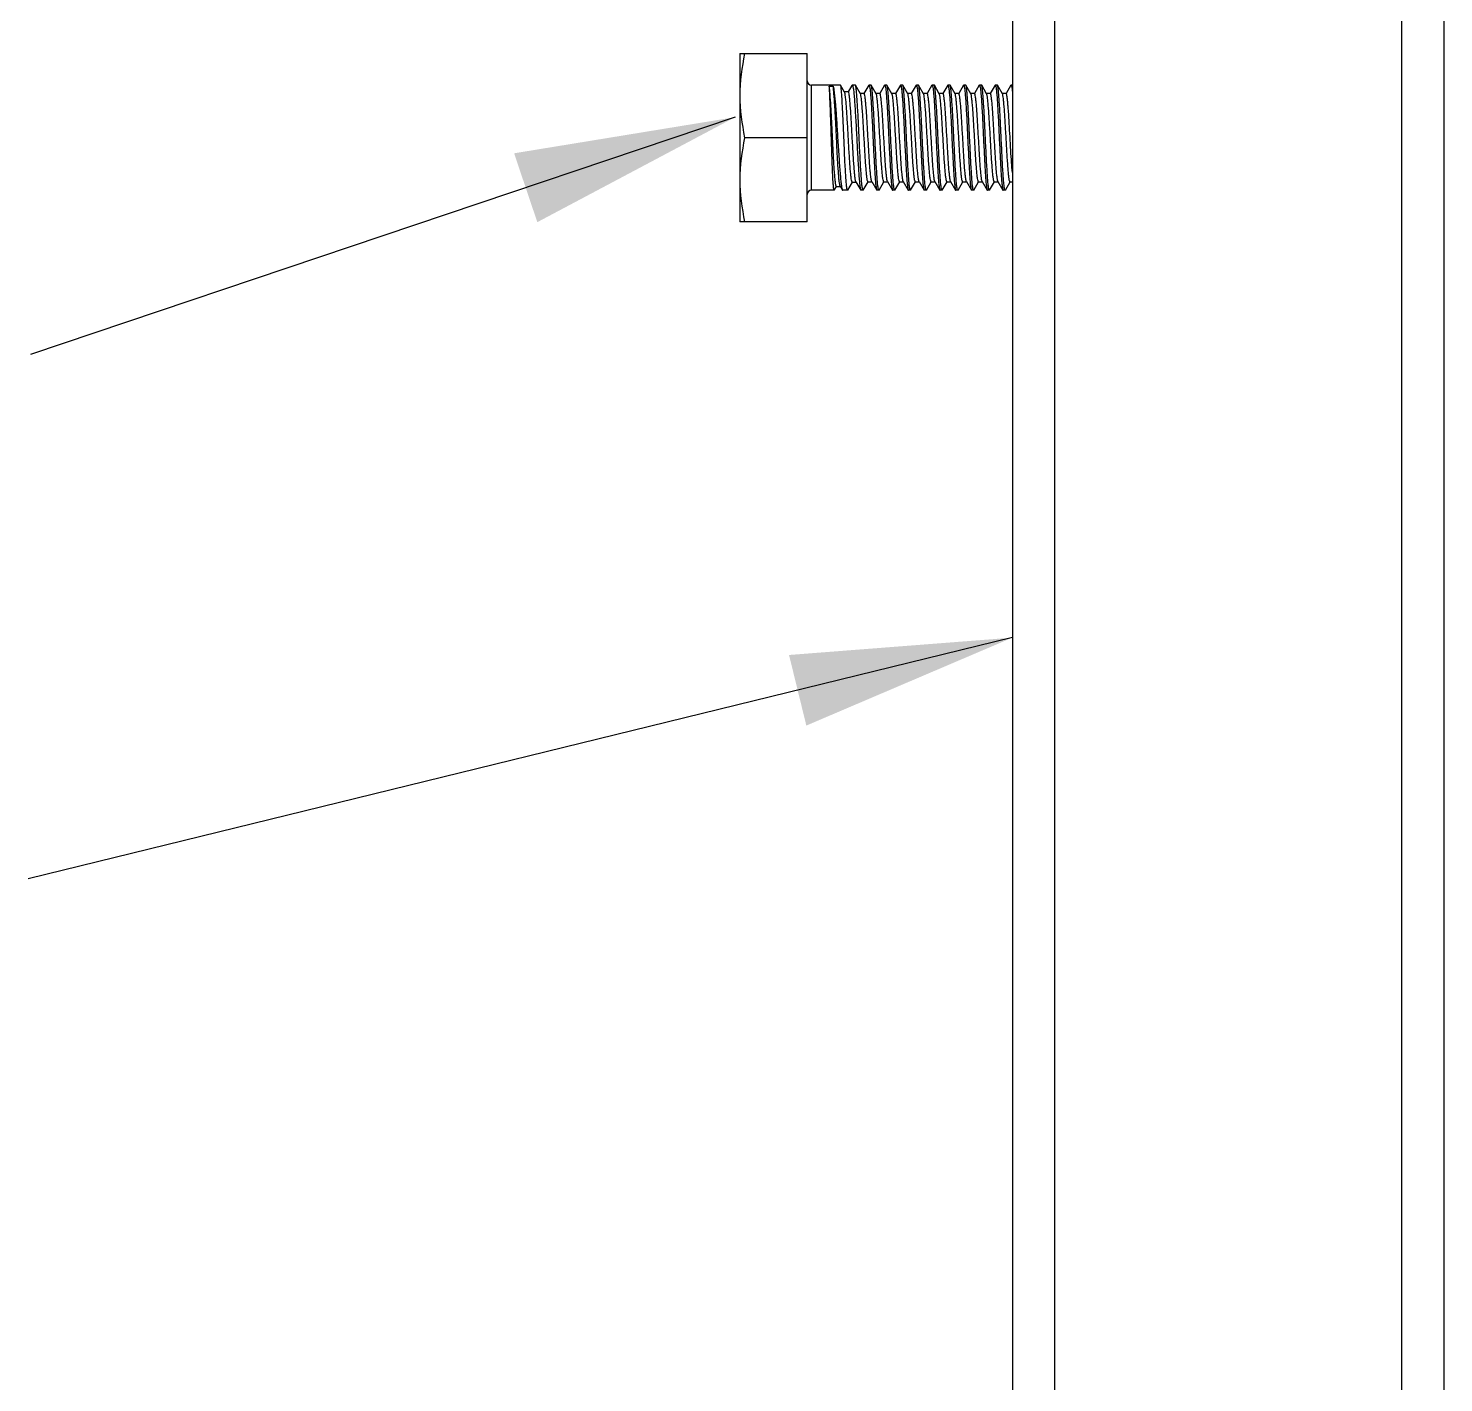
# Model space of a CAD drawing. Extents: x -1396510 to 1250330, y -1892470 to 1623980.
# Drawn here: x -1167762 to -1167121, y -62083 to -61471 of the extents above; entities that cross this region are included whole.
import ezdxf

# ---------------------------------------------------------------- set-up
doc = ezdxf.new("R2010")
doc.units = 0
doc.header["$LTSCALE"] = 1000
doc.header["$MEASUREMENT"] = 0
doc.styles.get("Standard").update_dxf_attribs({"font": 'gbenor.shx', "bigfont": 'gbcbig.shx'})
doc.dimstyles.get("Standard").update_dxf_attribs({"dimscale": 100, "dimtxt": 3.5, "dimasz": 1, "dimexe": 2.5, "dimexo": 3, "dimgap": 1.5, "dimtad": 1, "dimdec": 0, "dimzin": 0, "dimdsep": 46, "dimtxsty": 'Standard', "dimblk": 'ARCHTICK', "dimcen": 0.09, "dimadec": 0, "dimazin": 0, "dimtfac": 1, "dimtdec": 0, "dimtix": 1, "dimtmove": 2, "dimatfit": 3, "dimfxl": 0, "dimtolj": 1, "dimtzin": 0, "dimarcsym": 0})

# ---------------------------------------------------------------- blocks, each defined once
blk = doc.blocks.new('_ArchTick')
at = {"color": 0, "linetype": 'ByBlock', "const_width": 0.4}
blk.add_lwpolyline([(-0.5, -0.5), (0.5, 0.5)], dxfattribs=at)

msp = doc.modelspace()

# ---------------------------------------------------------------- linework, layer by layer
at = {"linetype": 'Continuous'}
for p, q in [((-1167316.59, -61271.79), (-1167316.59, -62874.07)), ((-1167297.55, -61271.79), (-1167297.55, -62874.07)), ((-1167140.48, -61271.79), (-1167140.48, -62874.07)), ((-1167121.44, -61271.79), (-1167121.44, -62874.07)), ((-1167439.86, -61482.1), (-1167409.4, -61482.1)), ((-1167439.86, -61482.1), (-1167439.86, -61558.26)), ((-1167409.4, -61558.26), (-1167409.4, -61482.1)), ((-1167394.36, -61496.38), (-1167407.5, -61496.38)), ((-1167407.5, -61543.98), (-1167407.5, -61496.38)), ((-1167399.48, -61496.93), (-1167397.7, -61496.93)), ((-1167394.3, -61496.44), (-1167394.36, -61496.38)), ((-1167392.5, -61499.53), (-1167394.3, -61496.44)), ((-1167390.82, -61499.44), (-1167392.55, -61499.44)), ((-1167389.16, -61496.49), (-1167390.87, -61499.44)), ((-1167389.16, -61496.49), (-1167389.04, -61496.38)), ((-1167387.68, -61496.38), (-1167389.04, -61496.38)), ((-1167387.59, -61496.46), (-1167387.68, -61496.38)), ((-1167385.34, -61500.33), (-1167387.59, -61496.46)), ((-1167383.66, -61500.24), (-1167385.39, -61500.24)), ((-1167381.53, -61496.46), (-1167383.72, -61500.24)), ((-1167380.54, -61496.38), (-1167381.44, -61496.38)), ((-1167380.45, -61496.46), (-1167380.54, -61496.38)), ((-1167378.2, -61500.33), (-1167380.45, -61496.46)), ((-1167376.52, -61500.24), (-1167378.25, -61500.24)), ((-1167374.39, -61496.46), (-1167376.58, -61500.24)), ((-1167374.39, -61496.46), (-1167374.3, -61496.38)), ((-1167373.4, -61496.38), (-1167374.3, -61496.38)), ((-1167373.31, -61496.46), (-1167373.4, -61496.38)), ((-1167371.06, -61500.33), (-1167373.31, -61496.46)), ((-1167369.39, -61500.24), (-1167371.11, -61500.24)), ((-1167367.25, -61496.46), (-1167369.44, -61500.24)), ((-1167367.25, -61496.46), (-1167367.16, -61496.38)), ((-1167366.27, -61496.38), (-1167367.16, -61496.38)), ((-1167366.17, -61496.46), (-1167366.27, -61496.38)), ((-1167363.92, -61500.33), (-1167366.17, -61496.46)), ((-1167362.25, -61500.24), (-1167363.97, -61500.24)), ((-1167360.11, -61496.46), (-1167362.3, -61500.24)), ((-1167360.11, -61496.46), (-1167360.02, -61496.38)), ((-1167359.13, -61496.38), (-1167360.02, -61496.38)), ((-1167359.03, -61496.46), (-1167359.13, -61496.38)), ((-1167356.78, -61500.33), (-1167359.03, -61496.46)), ((-1167355.11, -61500.24), (-1167356.84, -61500.24)), ((-1167352.97, -61496.46), (-1167355.16, -61500.24)), ((-1167351.99, -61496.38), (-1167352.88, -61496.38)), ((-1167351.89, -61496.46), (-1167351.99, -61496.38)), ((-1167349.64, -61500.33), (-1167351.89, -61496.46)), ((-1167347.97, -61500.24), (-1167349.7, -61500.24)), ((-1167345.83, -61496.46), (-1167348.02, -61500.24)), ((-1167345.83, -61496.46), (-1167345.74, -61496.38)), ((-1167344.85, -61496.38), (-1167345.74, -61496.38)), ((-1167344.75, -61496.46), (-1167344.85, -61496.38)), ((-1167342.5, -61500.33), (-1167344.75, -61496.46)), ((-1167340.83, -61500.24), (-1167342.56, -61500.24)), ((-1167338.69, -61496.46), (-1167340.88, -61500.24)), ((-1167338.69, -61496.46), (-1167338.6, -61496.38)), ((-1167337.71, -61496.38), (-1167338.6, -61496.38)), ((-1167337.61, -61496.46), (-1167337.71, -61496.38)), ((-1167335.36, -61500.33), (-1167337.61, -61496.46)), ((-1167333.69, -61500.24), (-1167335.42, -61500.24)), ((-1167331.56, -61496.46), (-1167333.74, -61500.24)), ((-1167331.56, -61496.46), (-1167331.46, -61496.38)), ((-1167330.57, -61496.38), (-1167331.46, -61496.38)), ((-1167330.47, -61496.46), (-1167330.57, -61496.38)), ((-1167328.22, -61500.33), (-1167330.47, -61496.46)), ((-1167326.55, -61500.24), (-1167328.28, -61500.24)), ((-1167324.42, -61496.46), (-1167326.6, -61500.24)), ((-1167324.42, -61496.46), (-1167324.32, -61496.38)), ((-1167323.43, -61496.38), (-1167324.32, -61496.38)), ((-1167323.33, -61496.46), (-1167323.43, -61496.38)), ((-1167321.08, -61500.33), (-1167323.33, -61496.46)), ((-1167319.41, -61500.24), (-1167321.14, -61500.24)), ((-1167317.28, -61496.46), (-1167319.46, -61500.24)), ((-1167317.28, -61496.46), (-1167317.18, -61496.38)), ((-1167316.59, -61496.38), (-1167317.18, -61496.38)), ((-1167409.4, -61520.18), (-1167437.72, -61520.18)), ((-1167380.21, -61540.03), (-1167380.25, -61539.94)), ((-1167373.07, -61540.03), (-1167373.11, -61539.93)), ((-1167365.93, -61540.03), (-1167365.97, -61539.93)), ((-1167358.79, -61540.03), (-1167358.84, -61539.92)), ((-1167351.65, -61540.03), (-1167351.7, -61539.92)), ((-1167344.51, -61540.03), (-1167344.56, -61539.91)), ((-1167337.37, -61540.03), (-1167337.42, -61539.91)), ((-1167330.23, -61540.03), (-1167330.29, -61539.9)), ((-1167323.09, -61540.03), (-1167323.15, -61539.9)), ((-1167397.2, -61543.98), (-1167407.5, -61543.98)), ((-1167397.15, -61543.93), (-1167397.2, -61543.98)), ((-1167397.15, -61543.93), (-1167396.15, -61542.2)), ((-1167396.18, -61542.18), (-1167394.45, -61542.18)), ((-1167394.5, -61542.09), (-1167393.48, -61543.85)), ((-1167393.48, -61543.85), (-1167393.33, -61543.98)), ((-1167391.18, -61543.98), (-1167393.33, -61543.98)), ((-1167391.09, -61543.91), (-1167391.18, -61543.98)), ((-1167391.09, -61543.91), (-1167388.97, -61540.26)), ((-1167389.03, -61540.26), (-1167387.3, -61540.26)), ((-1167387.35, -61540.16), (-1167385.19, -61543.89)), ((-1167385.19, -61543.89), (-1167385.09, -61543.98)), ((-1167384.11, -61543.98), (-1167385.09, -61543.98)), ((-1167384.02, -61543.9), (-1167384.11, -61543.98)), ((-1167384.02, -61543.9), (-1167381.82, -61540.12)), ((-1167381.88, -61540.12), (-1167380.15, -61540.12)), ((-1167380.21, -61540.03), (-1167377.96, -61543.9)), ((-1167377.96, -61543.9), (-1167377.87, -61543.98)), ((-1167376.97, -61543.98), (-1167377.87, -61543.98)), ((-1167376.88, -61543.9), (-1167376.97, -61543.98)), ((-1167376.88, -61543.9), (-1167374.68, -61540.12)), ((-1167374.74, -61540.12), (-1167373.01, -61540.12)), ((-1167373.07, -61540.03), (-1167370.82, -61543.9)), ((-1167370.82, -61543.9), (-1167370.73, -61543.98)), ((-1167369.83, -61543.98), (-1167370.73, -61543.98)), ((-1167369.74, -61543.9), (-1167369.83, -61543.98)), ((-1167369.74, -61543.9), (-1167367.54, -61540.12)), ((-1167367.6, -61540.12), (-1167365.87, -61540.12)), ((-1167365.93, -61540.03), (-1167363.68, -61543.9)), ((-1167363.68, -61543.9), (-1167363.59, -61543.98)), ((-1167362.7, -61543.98), (-1167363.59, -61543.98)), ((-1167362.6, -61543.9), (-1167362.7, -61543.98)), ((-1167362.6, -61543.9), (-1167360.4, -61540.12)), ((-1167360.46, -61540.12), (-1167358.73, -61540.12)), ((-1167358.79, -61540.03), (-1167356.54, -61543.9)), ((-1167356.54, -61543.9), (-1167356.45, -61543.98)), ((-1167355.56, -61543.98), (-1167356.45, -61543.98)), ((-1167355.46, -61543.9), (-1167355.56, -61543.98)), ((-1167355.46, -61543.9), (-1167353.27, -61540.12)), ((-1167353.32, -61540.12), (-1167351.59, -61540.12)), ((-1167351.65, -61540.03), (-1167349.4, -61543.9)), ((-1167349.4, -61543.9), (-1167349.31, -61543.98)), ((-1167348.42, -61543.98), (-1167349.31, -61543.98)), ((-1167348.32, -61543.9), (-1167348.42, -61543.98)), ((-1167348.32, -61543.9), (-1167346.13, -61540.12)), ((-1167346.18, -61540.12), (-1167344.45, -61540.12)), ((-1167344.51, -61540.03), (-1167342.26, -61543.9)), ((-1167342.26, -61543.9), (-1167342.17, -61543.98)), ((-1167341.28, -61543.98), (-1167342.17, -61543.98)), ((-1167341.18, -61543.9), (-1167341.28, -61543.98)), ((-1167341.18, -61543.9), (-1167338.99, -61540.12)), ((-1167339.04, -61540.12), (-1167337.31, -61540.12)), ((-1167337.37, -61540.03), (-1167335.12, -61543.9)), ((-1167335.12, -61543.9), (-1167335.03, -61543.98)), ((-1167334.14, -61543.98), (-1167335.03, -61543.98)), ((-1167334.04, -61543.9), (-1167334.14, -61543.98)), ((-1167334.04, -61543.9), (-1167331.85, -61540.12)), ((-1167331.9, -61540.12), (-1167330.17, -61540.12)), ((-1167330.23, -61540.03), (-1167327.99, -61543.9)), ((-1167327.99, -61543.9), (-1167327.89, -61543.98)), ((-1167327, -61543.98), (-1167327.89, -61543.98)), ((-1167326.9, -61543.9), (-1167327, -61543.98)), ((-1167326.9, -61543.9), (-1167324.71, -61540.12)), ((-1167324.76, -61540.12), (-1167323.03, -61540.12)), ((-1167323.09, -61540.03), (-1167320.85, -61543.9)), ((-1167320.85, -61543.9), (-1167320.75, -61543.98)), ((-1167319.86, -61543.98), (-1167320.75, -61543.98)), ((-1167319.76, -61543.9), (-1167319.86, -61543.98)), ((-1167319.76, -61543.9), (-1167317.57, -61540.12)), ((-1167317.62, -61540.12), (-1167316.59, -61540.12)), ((-1167409.4, -61558.26), (-1167439.86, -61558.26))]:
    msp.add_line(p, q, dxfattribs=at)
for centre, start, end in [((-1167407.5, -61494.48), 180, 270), ((-1167407.5, -61545.88), 90, 180)]:
    msp.add_arc(centre, 1.9, start, end, dxfattribs=at)
for points in [[(-1167437.72, -61482.1), (-1167439.03, -61488.35), (-1167439.86, -61494.76), (-1167439.86, -61501.14)], [(-1167439.86, -61501.14), (-1167439.86, -61507.53), (-1167439.03, -61513.93), (-1167437.72, -61520.18)], [(-1167437.72, -61520.18), (-1167439.03, -61526.43), (-1167439.86, -61532.83), (-1167439.86, -61539.22)], [(-1167439.86, -61539.22), (-1167439.86, -61545.61), (-1167439.03, -61552.01), (-1167437.72, -61558.26)]]:
    msp.add_open_spline(points, degree=3, dxfattribs=at)
for points, knots in [([(-1167398.48, -61520.18), (-1167398.56, -61517.54), (-1167398.73, -61512.57), (-1167398.96, -61505.82), (-1167399.2, -61500.7), (-1167399.35, -61497.92), (-1167399.48, -61496.93)], [0, 0, 0, 0, 0.340216, 0.641739, 0.870295, 1, 1, 1, 1]), ([(-1167396.18, -61542.18), (-1167396.23, -61542.18), (-1167396.34, -61542.02), (-1167396.41, -61541.74), (-1167396.52, -61541.25), (-1167396.67, -61540.25), (-1167396.85, -61538.56), (-1167397.05, -61536.08), (-1167397.26, -61533.03), (-1167397.46, -61529.54), (-1167397.67, -61525.72), (-1167397.94, -61520.33), (-1167398.26, -61513.75), (-1167398.63, -61506.61), (-1167399.02, -61501.09), (-1167399.27, -61498.04), (-1167399.48, -61496.93)], [0, 0, 0, 0, 0.003181, 0.009997, 0.020842, 0.035708, 0.077022, 0.132568, 0.200428, 0.278278, 0.363482, 0.453195, 0.634322, 0.798504, 0.925407, 1, 1, 1, 1]), ([(-1167397.7, -61496.93), (-1167397.58, -61497.32), (-1167397.39, -61498.32), (-1167397.01, -61501.09), (-1167396.59, -61505.81), (-1167396.1, -61512.56), (-1167395.79, -61517.54), (-1167395.63, -61520.18)], [0, 0, 0, 0, 0.052104, 0.130854, 0.359409, 0.660459, 1, 1, 1, 1]), ([(-1167394.5, -61542.09), (-1167394.63, -61541.88), (-1167394.75, -61541.14), (-1167394.96, -61539.75), (-1167395.14, -61537.69), (-1167395.34, -61535.07), (-1167395.54, -61531.95), (-1167395.81, -61527.12), (-1167396.13, -61520.69), (-1167396.51, -61513.06), (-1167396.87, -61506.19), (-1167397.24, -61500.91), (-1167397.49, -61497.99), (-1167397.7, -61496.93)], [0, 0, 0, 0, 0.016498, 0.048153, 0.094091, 0.152829, 0.222461, 0.300749, 0.473185, 0.64885, 0.806645, 0.928205, 1, 1, 1, 1]), ([(-1167392.81, -61520.18), (-1167392.93, -61517.27), (-1167393.11, -61513.04), (-1167393.37, -61507.63), (-1167393.55, -61504.14), (-1167393.73, -61501.21), (-1167393.89, -61498.94), (-1167394.09, -61497.44), (-1167394.17, -61496.66), (-1167394.3, -61496.44)], [0, 0, 0, 0, 0.366748, 0.534004, 0.682559, 0.80722, 0.903651, 0.968552, 1, 1, 1, 1]), ([(-1167389.03, -61540.26), (-1167389.07, -61540.26), (-1167389.18, -61540.11), (-1167389.32, -61539.64), (-1167389.52, -61538.54), (-1167389.71, -61536.78), (-1167389.92, -61534.38), (-1167390.14, -61531.46), (-1167390.35, -61528.12), (-1167390.56, -61524.48), (-1167390.85, -61519.43), (-1167391.12, -61514.43), (-1167391.41, -61509.67), (-1167391.62, -61506.57), (-1167391.83, -61503.95), (-1167392.03, -61501.89), (-1167392.24, -61500.49), (-1167392.37, -61499.75), (-1167392.5, -61499.53)], [0, 0, 0, 0, 0.003526, 0.010871, 0.03842, 0.082642, 0.142013, 0.214376, 0.297085, 0.387117, 0.481196, 0.667858, 0.753739, 0.830507, 0.895467, 0.946372, 0.98153, 1, 1, 1, 1]), ([(-1167387.35, -61540.16), (-1167387.48, -61539.94), (-1167387.62, -61539.17), (-1167387.84, -61537.74), (-1167388.03, -61535.63), (-1167388.25, -61532.96), (-1167388.46, -61529.82), (-1167388.75, -61525.02), (-1167389.03, -61520), (-1167389.31, -61514.96), (-1167389.52, -61511.35), (-1167389.73, -61508.05), (-1167389.94, -61505.18), (-1167390.15, -61502.83), (-1167390.34, -61501.11), (-1167390.53, -61500.04), (-1167390.67, -61499.58), (-1167390.77, -61499.44), (-1167390.82, -61499.44)], [0, 0, 0, 0, 0.019036, 0.055162, 0.107284, 0.173532, 0.25149, 0.338305, 0.525651, 0.619397, 0.708683, 0.790327, 0.861445, 0.919555, 0.962678, 0.989457, 0.996584, 1, 1, 1, 1]), ([(-1167389.04, -61496.38), (-1167388.98, -61496.38), (-1167388.86, -61496.56), (-1167388.76, -61496.9), (-1167388.63, -61497.48), (-1167388.45, -61498.66), (-1167388.23, -61500.64), (-1167387.99, -61503.57), (-1167387.75, -61507.13), (-1167387.51, -61511.19), (-1167387.26, -61515.6), (-1167387.1, -61518.63), (-1167387.02, -61520.18)], [0, 0, 0, 0, 0.007187, 0.022465, 0.046744, 0.080015, 0.172417, 0.296393, 0.447275, 0.619318, 0.805937, 1, 1, 1, 1]), ([(-1167385.9, -61520.18), (-1167386.04, -61517.3), (-1167386.24, -61513.09), (-1167386.52, -61507.72), (-1167386.73, -61504.24), (-1167386.94, -61501.32), (-1167387.12, -61499.03), (-1167387.34, -61497.5), (-1167387.46, -61496.69), (-1167387.59, -61496.46)], [0, 0, 0, 0, 0.364024, 0.530312, 0.678343, 0.803036, 0.90014, 0.966414, 1, 1, 1, 1]), ([(-1167381.88, -61540.12), (-1167381.93, -61540.12), (-1167382.03, -61539.98), (-1167382.17, -61539.53), (-1167382.36, -61538.47), (-1167382.56, -61536.77), (-1167382.77, -61534.45), (-1167382.97, -61531.62), (-1167383.19, -61528.38), (-1167383.4, -61524.85), (-1167383.68, -61519.92), (-1167383.96, -61515.03), (-1167384.25, -61510.36), (-1167384.46, -61507.31), (-1167384.67, -61504.72), (-1167384.86, -61502.68), (-1167385.08, -61501.29), (-1167385.21, -61500.55), (-1167385.34, -61500.33)], [0, 0, 0, 0, 0.003515, 0.010772, 0.037949, 0.081609, 0.140308, 0.211978, 0.294061, 0.383612, 0.477415, 0.664253, 0.750571, 0.827952, 0.893624, 0.945254, 0.981055, 1, 1, 1, 1]), ([(-1167380.25, -61539.94), (-1167380.36, -61539.67), (-1167380.51, -61538.87), (-1167380.71, -61537.37), (-1167380.91, -61535.26), (-1167381.21, -61531.48), (-1167381.55, -61525.94), (-1167381.89, -61520.06), (-1167382.17, -61515.19), (-1167382.37, -61511.72), (-1167382.58, -61508.54), (-1167382.79, -61505.78), (-1167383, -61503.51), (-1167383.19, -61501.85), (-1167383.38, -61500.82), (-1167383.52, -61500.37), (-1167383.62, -61500.24), (-1167383.66, -61500.24)], [0, 0, 0, 0, 0.022028, 0.060426, 0.114034, 0.181029, 0.345472, 0.530963, 0.623561, 0.71172, 0.79235, 0.862632, 0.920122, 0.962845, 0.989432, 0.996538, 1, 1, 1, 1]), ([(-1167381.53, -61496.46), (-1167381.52, -61496.44), (-1167381.5, -61496.4), (-1167381.46, -61496.38), (-1167381.44, -61496.38)], [0, 0, 0, 0, 0.600476, 1, 1, 1, 1]), ([(-1167381.44, -61496.38), (-1167381.39, -61496.38), (-1167381.28, -61496.57), (-1167381.2, -61496.9), (-1167381.08, -61497.48), (-1167380.93, -61498.66), (-1167380.74, -61500.65), (-1167380.52, -61503.57), (-1167380.31, -61507.13), (-1167380.09, -61511.19), (-1167379.87, -61515.6), (-1167379.73, -61518.63), (-1167379.65, -61520.18)], [0, 0, 0, 0, 0.006688, 0.021753, 0.045929, 0.079148, 0.171548, 0.29561, 0.446639, 0.618873, 0.805706, 1, 1, 1, 1]), ([(-1167378.76, -61520.18), (-1167378.9, -61517.3), (-1167379.1, -61513.09), (-1167379.38, -61507.72), (-1167379.59, -61504.24), (-1167379.8, -61501.32), (-1167379.98, -61499.03), (-1167380.2, -61497.5), (-1167380.32, -61496.69), (-1167380.45, -61496.46)], [0, 0, 0, 0, 0.364026, 0.530319, 0.678348, 0.803035, 0.900137, 0.966414, 1, 1, 1, 1]), ([(-1167374.74, -61540.12), (-1167374.79, -61540.12), (-1167374.89, -61539.98), (-1167375.03, -61539.53), (-1167375.22, -61538.47), (-1167375.42, -61536.77), (-1167375.63, -61534.45), (-1167375.83, -61531.62), (-1167376.05, -61528.38), (-1167376.26, -61524.85), (-1167376.54, -61519.92), (-1167376.82, -61515.03), (-1167377.11, -61510.36), (-1167377.32, -61507.31), (-1167377.53, -61504.72), (-1167377.72, -61502.68), (-1167377.94, -61501.29), (-1167378.07, -61500.55), (-1167378.2, -61500.33)], [0, 0, 0, 0, 0.003515, 0.010772, 0.037949, 0.081609, 0.140308, 0.211978, 0.294061, 0.383612, 0.477415, 0.664253, 0.750571, 0.827952, 0.893624, 0.945254, 0.981055, 1, 1, 1, 1]), ([(-1167373.11, -61539.93), (-1167373.22, -61539.66), (-1167373.37, -61538.86), (-1167373.57, -61537.35), (-1167373.77, -61535.24), (-1167374.07, -61531.46), (-1167374.41, -61525.92), (-1167374.75, -61520.04), (-1167375.03, -61515.18), (-1167375.24, -61511.71), (-1167375.44, -61508.53), (-1167375.65, -61505.77), (-1167375.86, -61503.51), (-1167376.05, -61501.85), (-1167376.24, -61500.82), (-1167376.38, -61500.37), (-1167376.48, -61500.24), (-1167376.52, -61500.24)], [0, 0, 0, 0, 0.022167, 0.060682, 0.114378, 0.181432, 0.345908, 0.531337, 0.623882, 0.711978, 0.792543, 0.862763, 0.920199, 0.962881, 0.989441, 0.996541, 1, 1, 1, 1]), ([(-1167374.3, -61496.38), (-1167374.25, -61496.38), (-1167374.14, -61496.57), (-1167374.06, -61496.9), (-1167373.94, -61497.48), (-1167373.79, -61498.65), (-1167373.6, -61500.64), (-1167373.39, -61503.56), (-1167373.17, -61507.13), (-1167372.95, -61511.19), (-1167372.73, -61515.6), (-1167372.59, -61518.63), (-1167372.51, -61520.18)], [0, 0, 0, 0, 0.006669, 0.021718, 0.045876, 0.079084, 0.171468, 0.295522, 0.446557, 0.618815, 0.805682, 1, 1, 1, 1]), ([(-1167371.62, -61520.18), (-1167371.76, -61517.3), (-1167371.96, -61513.09), (-1167372.24, -61507.72), (-1167372.45, -61504.24), (-1167372.66, -61501.32), (-1167372.84, -61499.03), (-1167373.06, -61497.5), (-1167373.18, -61496.69), (-1167373.31, -61496.46)], [0, 0, 0, 0, 0.364021, 0.530314, 0.678346, 0.803036, 0.900137, 0.966413, 1, 1, 1, 1]), ([(-1167367.6, -61540.12), (-1167367.65, -61540.12), (-1167367.75, -61539.98), (-1167367.89, -61539.53), (-1167368.08, -61538.47), (-1167368.28, -61536.77), (-1167368.49, -61534.45), (-1167368.69, -61531.62), (-1167368.91, -61528.38), (-1167369.12, -61524.85), (-1167369.4, -61519.92), (-1167369.68, -61515.03), (-1167369.97, -61510.36), (-1167370.18, -61507.31), (-1167370.39, -61504.72), (-1167370.58, -61502.68), (-1167370.8, -61501.29), (-1167370.93, -61500.55), (-1167371.06, -61500.33)], [0, 0, 0, 0, 0.003515, 0.010772, 0.037949, 0.081609, 0.140308, 0.211978, 0.294061, 0.383612, 0.477415, 0.664253, 0.750571, 0.827952, 0.893624, 0.945254, 0.981055, 1, 1, 1, 1]), ([(-1167365.97, -61539.93), (-1167366.09, -61539.65), (-1167366.23, -61538.85), (-1167366.44, -61537.34), (-1167366.64, -61535.22), (-1167366.93, -61531.44), (-1167367.28, -61525.9), (-1167367.61, -61520.02), (-1167367.89, -61515.16), (-1167368.1, -61511.69), (-1167368.31, -61508.52), (-1167368.51, -61505.76), (-1167368.72, -61503.5), (-1167368.91, -61501.84), (-1167369.1, -61500.82), (-1167369.24, -61500.37), (-1167369.34, -61500.24), (-1167369.39, -61500.24)], [0, 0, 0, 0, 0.022306, 0.060937, 0.114721, 0.181834, 0.346342, 0.531711, 0.624202, 0.712235, 0.792736, 0.862894, 0.920276, 0.962916, 0.98945, 0.996543, 1, 1, 1, 1]), ([(-1167367.16, -61496.38), (-1167367.11, -61496.38), (-1167367, -61496.57), (-1167366.92, -61496.9), (-1167366.81, -61497.48), (-1167366.65, -61498.66), (-1167366.46, -61500.65), (-1167366.25, -61503.56), (-1167366.03, -61507.13), (-1167365.81, -61511.19), (-1167365.59, -61515.6), (-1167365.45, -61518.63), (-1167365.37, -61520.18)], [0, 0, 0, 0, 0.006676, 0.021736, 0.045901, 0.079115, 0.171505, 0.295563, 0.446596, 0.618846, 0.805696, 1, 1, 1, 1]), ([(-1167364.48, -61520.18), (-1167364.62, -61517.3), (-1167364.82, -61513.09), (-1167365.1, -61507.72), (-1167365.31, -61504.24), (-1167365.52, -61501.32), (-1167365.7, -61499.03), (-1167365.92, -61497.5), (-1167366.04, -61496.69), (-1167366.17, -61496.46)], [0, 0, 0, 0, 0.364021, 0.530311, 0.678343, 0.803036, 0.90014, 0.966414, 1, 1, 1, 1]), ([(-1167360.46, -61540.12), (-1167360.51, -61540.12), (-1167360.61, -61539.98), (-1167360.75, -61539.53), (-1167360.94, -61538.47), (-1167361.14, -61536.77), (-1167361.35, -61534.45), (-1167361.56, -61531.62), (-1167361.77, -61528.38), (-1167361.98, -61524.85), (-1167362.26, -61519.92), (-1167362.54, -61515.03), (-1167362.83, -61510.36), (-1167363.04, -61507.31), (-1167363.25, -61504.72), (-1167363.44, -61502.68), (-1167363.66, -61501.29), (-1167363.79, -61500.55), (-1167363.92, -61500.33)], [0, 0, 0, 0, 0.003516, 0.010772, 0.037949, 0.081609, 0.140308, 0.211978, 0.294061, 0.383612, 0.477416, 0.664253, 0.750571, 0.827952, 0.893624, 0.945254, 0.981055, 1, 1, 1, 1]), ([(-1167358.84, -61539.92), (-1167358.95, -61539.65), (-1167359.09, -61538.84), (-1167359.3, -61537.33), (-1167359.5, -61535.21), (-1167359.79, -61531.42), (-1167360.14, -61525.88), (-1167360.47, -61520), (-1167360.75, -61515.15), (-1167360.96, -61511.68), (-1167361.17, -61508.51), (-1167361.37, -61505.76), (-1167361.58, -61503.5), (-1167361.77, -61501.84), (-1167361.96, -61500.82), (-1167362.1, -61500.37), (-1167362.2, -61500.24), (-1167362.25, -61500.24)], [0, 0, 0, 0, 0.022445, 0.061192, 0.115065, 0.182235, 0.346776, 0.532084, 0.624521, 0.712492, 0.792928, 0.863025, 0.920353, 0.962951, 0.98946, 0.996545, 1, 1, 1, 1]), ([(-1167360.02, -61496.38), (-1167359.97, -61496.38), (-1167359.86, -61496.57), (-1167359.78, -61496.9), (-1167359.67, -61497.48), (-1167359.51, -61498.66), (-1167359.32, -61500.65), (-1167359.11, -61503.57), (-1167358.89, -61507.13), (-1167358.67, -61511.19), (-1167358.45, -61515.6), (-1167358.31, -61518.63), (-1167358.23, -61520.18)], [0, 0, 0, 0, 0.006686, 0.021757, 0.045931, 0.079152, 0.171553, 0.295615, 0.446644, 0.618879, 0.805711, 1, 1, 1, 1]), ([(-1167357.34, -61520.18), (-1167357.48, -61517.3), (-1167357.68, -61513.09), (-1167357.96, -61507.72), (-1167358.17, -61504.24), (-1167358.38, -61501.32), (-1167358.56, -61499.03), (-1167358.78, -61497.5), (-1167358.9, -61496.69), (-1167359.03, -61496.46)], [0, 0, 0, 0, 0.364026, 0.530312, 0.67834, 0.803034, 0.90014, 0.966415, 1, 1, 1, 1]), ([(-1167353.32, -61540.12), (-1167353.37, -61540.12), (-1167353.47, -61539.98), (-1167353.61, -61539.53), (-1167353.8, -61538.47), (-1167354, -61536.77), (-1167354.21, -61534.45), (-1167354.42, -61531.62), (-1167354.63, -61528.38), (-1167354.84, -61524.85), (-1167355.12, -61519.92), (-1167355.4, -61515.03), (-1167355.69, -61510.36), (-1167355.9, -61507.31), (-1167356.11, -61504.72), (-1167356.3, -61502.68), (-1167356.52, -61501.29), (-1167356.65, -61500.55), (-1167356.78, -61500.33)], [0, 0, 0, 0, 0.003516, 0.010772, 0.037949, 0.081609, 0.140308, 0.211978, 0.294061, 0.383612, 0.477416, 0.664254, 0.750571, 0.827952, 0.893624, 0.945254, 0.981055, 1, 1, 1, 1]), ([(-1167351.7, -61539.92), (-1167351.81, -61539.64), (-1167351.95, -61538.83), (-1167352.16, -61537.31), (-1167352.36, -61535.19), (-1167352.66, -61531.4), (-1167353, -61525.86), (-1167353.33, -61519.99), (-1167353.61, -61515.13), (-1167353.82, -61511.67), (-1167354.03, -61508.51), (-1167354.23, -61505.75), (-1167354.44, -61503.5), (-1167354.63, -61501.84), (-1167354.82, -61500.82), (-1167354.96, -61500.37), (-1167355.06, -61500.24), (-1167355.11, -61500.24)], [0, 0, 0, 0, 0.022584, 0.061447, 0.115407, 0.182636, 0.34721, 0.532457, 0.62484, 0.712749, 0.79312, 0.863155, 0.920429, 0.962986, 0.989469, 0.996548, 1, 1, 1, 1]), ([(-1167352.97, -61496.46), (-1167352.96, -61496.44), (-1167352.94, -61496.4), (-1167352.9, -61496.38), (-1167352.88, -61496.38)], [0, 0, 0, 0, 0.600612, 1, 1, 1, 1]), ([(-1167352.88, -61496.38), (-1167352.83, -61496.38), (-1167352.72, -61496.57), (-1167352.64, -61496.9), (-1167352.53, -61497.48), (-1167352.37, -61498.66), (-1167352.18, -61500.65), (-1167351.97, -61503.57), (-1167351.75, -61507.13), (-1167351.53, -61511.19), (-1167351.31, -61515.6), (-1167351.17, -61518.63), (-1167351.1, -61520.18)], [0, 0, 0, 0, 0.006697, 0.021777, 0.045962, 0.079191, 0.171605, 0.29567, 0.44669, 0.618909, 0.805726, 1, 1, 1, 1]), ([(-1167350.2, -61520.18), (-1167350.34, -61517.3), (-1167350.54, -61513.09), (-1167350.82, -61507.72), (-1167351.03, -61504.24), (-1167351.24, -61501.32), (-1167351.42, -61499.03), (-1167351.64, -61497.5), (-1167351.76, -61496.69), (-1167351.89, -61496.46)], [0, 0, 0, 0, 0.364026, 0.530313, 0.678337, 0.803029, 0.900137, 0.966414, 1, 1, 1, 1]), ([(-1167346.18, -61540.12), (-1167346.23, -61540.12), (-1167346.33, -61539.98), (-1167346.47, -61539.53), (-1167346.66, -61538.47), (-1167346.86, -61536.77), (-1167347.07, -61534.45), (-1167347.28, -61531.62), (-1167347.49, -61528.38), (-1167347.7, -61524.85), (-1167347.98, -61519.92), (-1167348.26, -61515.03), (-1167348.55, -61510.36), (-1167348.76, -61507.31), (-1167348.97, -61504.72), (-1167349.16, -61502.68), (-1167349.38, -61501.29), (-1167349.51, -61500.55), (-1167349.64, -61500.33)], [0, 0, 0, 0, 0.003516, 0.010771, 0.037949, 0.081609, 0.140308, 0.211978, 0.294061, 0.383613, 0.477416, 0.664254, 0.750571, 0.827952, 0.893624, 0.945254, 0.981055, 1, 1, 1, 1]), ([(-1167344.56, -61539.91), (-1167344.67, -61539.63), (-1167344.82, -61538.82), (-1167345.02, -61537.3), (-1167345.22, -61535.17), (-1167345.52, -61531.38), (-1167345.86, -61525.84), (-1167346.19, -61519.97), (-1167346.47, -61515.12), (-1167346.68, -61511.66), (-1167346.89, -61508.5), (-1167347.09, -61505.75), (-1167347.3, -61503.49), (-1167347.49, -61501.84), (-1167347.68, -61500.82), (-1167347.82, -61500.37), (-1167347.92, -61500.24), (-1167347.97, -61500.24)], [0, 0, 0, 0, 0.022723, 0.061701, 0.115749, 0.183037, 0.347642, 0.532829, 0.625158, 0.713005, 0.793312, 0.863286, 0.920506, 0.963022, 0.989478, 0.99655, 1, 1, 1, 1]), ([(-1167345.74, -61496.38), (-1167345.69, -61496.38), (-1167345.58, -61496.57), (-1167345.5, -61496.9), (-1167345.39, -61497.48), (-1167345.23, -61498.66), (-1167345.04, -61500.65), (-1167344.83, -61503.56), (-1167344.61, -61507.13), (-1167344.39, -61511.19), (-1167344.17, -61515.6), (-1167344.03, -61518.63), (-1167343.96, -61520.18)], [0, 0, 0, 0, 0.006677, 0.021735, 0.045901, 0.079116, 0.171512, 0.295573, 0.4466, 0.618843, 0.805694, 1, 1, 1, 1]), ([(-1167343.06, -61520.18), (-1167343.2, -61517.3), (-1167343.4, -61513.09), (-1167343.68, -61507.72), (-1167343.89, -61504.24), (-1167344.1, -61501.32), (-1167344.28, -61499.03), (-1167344.5, -61497.5), (-1167344.62, -61496.69), (-1167344.75, -61496.46)], [0, 0, 0, 0, 0.364024, 0.530311, 0.678342, 0.803035, 0.900139, 0.966414, 1, 1, 1, 1]), ([(-1167339.04, -61540.12), (-1167339.09, -61540.12), (-1167339.19, -61539.98), (-1167339.33, -61539.53), (-1167339.52, -61538.47), (-1167339.72, -61536.77), (-1167339.93, -61534.45), (-1167340.14, -61531.62), (-1167340.35, -61528.38), (-1167340.56, -61524.85), (-1167340.84, -61519.92), (-1167341.12, -61515.03), (-1167341.41, -61510.36), (-1167341.62, -61507.31), (-1167341.83, -61504.72), (-1167342.02, -61502.68), (-1167342.24, -61501.29), (-1167342.37, -61500.55), (-1167342.5, -61500.33)], [0, 0, 0, 0, 0.003516, 0.010771, 0.037949, 0.081609, 0.140308, 0.211978, 0.294061, 0.383613, 0.477416, 0.664254, 0.750571, 0.827952, 0.893624, 0.945254, 0.981055, 1, 1, 1, 1]), ([(-1167337.42, -61539.91), (-1167337.53, -61539.63), (-1167337.68, -61538.81), (-1167337.88, -61537.28), (-1167338.08, -61535.15), (-1167338.38, -61531.36), (-1167338.72, -61525.82), (-1167339.05, -61519.95), (-1167339.33, -61515.1), (-1167339.54, -61511.65), (-1167339.75, -61508.49), (-1167339.95, -61505.74), (-1167340.16, -61503.49), (-1167340.35, -61501.84), (-1167340.54, -61500.82), (-1167340.68, -61500.37), (-1167340.78, -61500.24), (-1167340.83, -61500.24)], [0, 0, 0, 0, 0.022862, 0.061956, 0.116091, 0.183437, 0.348074, 0.5332, 0.625476, 0.713261, 0.793503, 0.863416, 0.920583, 0.963057, 0.989487, 0.996552, 1, 1, 1, 1]), ([(-1167338.6, -61496.38), (-1167338.55, -61496.38), (-1167338.44, -61496.57), (-1167338.36, -61496.9), (-1167338.25, -61497.48), (-1167338.09, -61498.66), (-1167337.9, -61500.65), (-1167337.69, -61503.57), (-1167337.47, -61507.13), (-1167337.25, -61511.19), (-1167337.03, -61515.6), (-1167336.89, -61518.63), (-1167336.82, -61520.18)], [0, 0, 0, 0, 0.00669, 0.021765, 0.045943, 0.079167, 0.171572, 0.295635, 0.446661, 0.618889, 0.805716, 1, 1, 1, 1]), ([(-1167335.92, -61520.18), (-1167336.06, -61517.3), (-1167336.26, -61513.09), (-1167336.54, -61507.72), (-1167336.75, -61504.24), (-1167336.96, -61501.32), (-1167337.14, -61499.03), (-1167337.36, -61497.5), (-1167337.48, -61496.69), (-1167337.61, -61496.46)], [0, 0, 0, 0, 0.364026, 0.530319, 0.678348, 0.803035, 0.900137, 0.966414, 1, 1, 1, 1]), ([(-1167331.9, -61540.12), (-1167331.95, -61540.12), (-1167332.05, -61539.98), (-1167332.19, -61539.53), (-1167332.38, -61538.47), (-1167332.58, -61536.77), (-1167332.79, -61534.45), (-1167333, -61531.62), (-1167333.21, -61528.38), (-1167333.42, -61524.85), (-1167333.7, -61519.92), (-1167333.98, -61515.03), (-1167334.27, -61510.36), (-1167334.48, -61507.31), (-1167334.69, -61504.72), (-1167334.89, -61502.68), (-1167335.1, -61501.29), (-1167335.23, -61500.55), (-1167335.36, -61500.33)], [0, 0, 0, 0, 0.003516, 0.010771, 0.037949, 0.081609, 0.140308, 0.211978, 0.294061, 0.383613, 0.477416, 0.664254, 0.750571, 0.827952, 0.893624, 0.945254, 0.981055, 1, 1, 1, 1]), ([(-1167330.29, -61539.9), (-1167330.4, -61539.62), (-1167330.54, -61538.8), (-1167330.75, -61537.27), (-1167330.94, -61535.13), (-1167331.24, -61531.34), (-1167331.58, -61525.8), (-1167331.92, -61519.93), (-1167332.19, -61515.09), (-1167332.4, -61511.64), (-1167332.61, -61508.48), (-1167332.82, -61505.73), (-1167333.02, -61503.49), (-1167333.21, -61501.84), (-1167333.4, -61500.82), (-1167333.54, -61500.37), (-1167333.64, -61500.24), (-1167333.69, -61500.24)], [0, 0, 0, 0, 0.023, 0.06221, 0.116433, 0.183837, 0.348506, 0.533571, 0.625793, 0.713517, 0.793694, 0.863545, 0.920659, 0.963092, 0.989496, 0.996554, 1, 1, 1, 1]), ([(-1167331.46, -61496.38), (-1167331.41, -61496.38), (-1167331.3, -61496.57), (-1167331.22, -61496.9), (-1167331.11, -61497.48), (-1167330.95, -61498.65), (-1167330.76, -61500.64), (-1167330.55, -61503.56), (-1167330.33, -61507.13), (-1167330.11, -61511.19), (-1167329.9, -61515.6), (-1167329.75, -61518.63), (-1167329.68, -61520.18)], [0, 0, 0, 0, 0.006669, 0.021718, 0.045876, 0.079084, 0.171468, 0.295521, 0.446556, 0.618814, 0.805682, 1, 1, 1, 1]), ([(-1167328.78, -61520.18), (-1167328.92, -61517.3), (-1167329.12, -61513.09), (-1167329.4, -61507.72), (-1167329.61, -61504.24), (-1167329.82, -61501.32), (-1167330, -61499.03), (-1167330.22, -61497.5), (-1167330.34, -61496.69), (-1167330.47, -61496.46)], [0, 0, 0, 0, 0.364021, 0.530313, 0.678345, 0.803036, 0.900138, 0.966413, 1, 1, 1, 1]), ([(-1167324.76, -61540.12), (-1167324.81, -61540.12), (-1167324.91, -61539.98), (-1167325.05, -61539.53), (-1167325.24, -61538.47), (-1167325.44, -61536.77), (-1167325.65, -61534.45), (-1167325.86, -61531.62), (-1167326.07, -61528.38), (-1167326.28, -61524.85), (-1167326.56, -61519.92), (-1167326.84, -61515.03), (-1167327.13, -61510.36), (-1167327.34, -61507.31), (-1167327.55, -61504.72), (-1167327.75, -61502.68), (-1167327.96, -61501.29), (-1167328.09, -61500.55), (-1167328.22, -61500.33)], [0, 0, 0, 0, 0.003516, 0.010771, 0.037949, 0.081609, 0.140308, 0.211978, 0.294061, 0.383613, 0.477416, 0.664254, 0.750571, 0.827952, 0.893624, 0.945254, 0.981055, 1, 1, 1, 1]), ([(-1167323.15, -61539.9), (-1167323.26, -61539.61), (-1167323.4, -61538.79), (-1167323.61, -61537.25), (-1167323.81, -61535.12), (-1167324.1, -61531.32), (-1167324.45, -61525.78), (-1167324.78, -61519.92), (-1167325.06, -61515.07), (-1167325.26, -61511.62), (-1167325.47, -61508.47), (-1167325.68, -61505.73), (-1167325.88, -61503.48), (-1167326.07, -61501.83), (-1167326.26, -61500.82), (-1167326.4, -61500.37), (-1167326.5, -61500.24), (-1167326.55, -61500.24)], [0, 0, 0, 0, 0.023139, 0.062463, 0.116774, 0.184236, 0.348936, 0.533941, 0.62611, 0.713772, 0.793885, 0.863675, 0.920735, 0.963127, 0.989505, 0.996557, 1, 1, 1, 1]), ([(-1167324.32, -61496.38), (-1167324.27, -61496.38), (-1167324.16, -61496.57), (-1167324.08, -61496.9), (-1167323.97, -61497.48), (-1167323.81, -61498.66), (-1167323.62, -61500.65), (-1167323.41, -61503.56), (-1167323.19, -61507.13), (-1167322.97, -61511.19), (-1167322.76, -61515.6), (-1167322.61, -61518.63), (-1167322.54, -61520.18)], [0, 0, 0, 0, 0.006679, 0.021742, 0.04591, 0.079126, 0.171519, 0.295578, 0.446611, 0.618856, 0.8057, 1, 1, 1, 1]), ([(-1167321.64, -61520.18), (-1167321.78, -61517.3), (-1167321.98, -61513.09), (-1167322.27, -61507.72), (-1167322.47, -61504.24), (-1167322.68, -61501.32), (-1167322.86, -61499.03), (-1167323.08, -61497.5), (-1167323.2, -61496.69), (-1167323.33, -61496.46)], [0, 0, 0, 0, 0.364023, 0.530311, 0.678342, 0.803036, 0.90014, 0.966414, 1, 1, 1, 1]), ([(-1167317.62, -61540.12), (-1167317.67, -61540.12), (-1167317.77, -61539.98), (-1167317.92, -61539.53), (-1167318.11, -61538.47), (-1167318.3, -61536.77), (-1167318.51, -61534.45), (-1167318.72, -61531.62), (-1167318.93, -61528.38), (-1167319.14, -61524.85), (-1167319.42, -61519.92), (-1167319.7, -61515.03), (-1167319.99, -61510.36), (-1167320.2, -61507.31), (-1167320.41, -61504.72), (-1167320.61, -61502.68), (-1167320.82, -61501.29), (-1167320.95, -61500.55), (-1167321.08, -61500.33)], [0, 0, 0, 0, 0.003516, 0.010771, 0.037949, 0.081609, 0.140308, 0.211978, 0.294061, 0.383613, 0.477416, 0.664254, 0.750571, 0.827952, 0.893624, 0.945254, 0.981055, 1, 1, 1, 1]), ([(-1167316.59, -61535.95), (-1167316.73, -61534.46), (-1167316.97, -61531.11), (-1167317.31, -61525.73), (-1167317.64, -61519.81), (-1167317.98, -61513.93), (-1167318.27, -61509.31), (-1167318.51, -61506.06), (-1167318.69, -61504.08), (-1167318.85, -61502.52), (-1167319.02, -61501.3), (-1167319.16, -61500.67), (-1167319.31, -61500.24), (-1167319.41, -61500.24)], [0, 0, 0, 0, 0.125273, 0.280526, 0.451, 0.620464, 0.772784, 0.837888, 0.893492, 0.938284, 0.971239, 0.991709, 1, 1, 1, 1]), ([(-1167317.18, -61496.38), (-1167317.1, -61496.38), (-1167316.98, -61496.75), (-1167316.86, -61497.29), (-1167316.71, -61498.33), (-1167316.63, -61499.11), (-1167316.59, -61499.57)], [0, 0, 0, 0, 0.077049, 0.268055, 0.577055, 1, 1, 1, 1]), ([(-1167397.2, -61543.98), (-1167397.25, -61543.98), (-1167397.32, -61543.77), (-1167397.39, -61543.47), (-1167397.47, -61542.88), (-1167397.54, -61542.1), (-1167397.62, -61541.1), (-1167397.74, -61539.39), (-1167397.87, -61536.8), (-1167398.02, -61533.23), (-1167398.18, -61529.17), (-1167398.33, -61524.76), (-1167398.43, -61521.73), (-1167398.48, -61520.18)], [0, 0, 0, 0, 0.005906, 0.02066, 0.044668, 0.077802, 0.119769, 0.170184, 0.29436, 0.445608, 0.618145, 0.805336, 1, 1, 1, 1]), ([(-1167395.63, -61520.18), (-1167395.45, -61523.02), (-1167395.19, -61527.17), (-1167394.82, -61532.48), (-1167394.56, -61535.94), (-1167394.3, -61538.86), (-1167394.06, -61541.17), (-1167393.8, -61542.75), (-1167393.63, -61543.6), (-1167393.48, -61543.85)], [0, 0, 0, 0, 0.359329, 0.52395, 0.67108, 0.795828, 0.894098, 0.962746, 1, 1, 1, 1]), ([(-1167391.18, -61543.98), (-1167391.23, -61543.98), (-1167391.32, -61543.78), (-1167391.4, -61543.46), (-1167391.51, -61542.88), (-1167391.65, -61541.7), (-1167391.83, -61539.71), (-1167392.02, -61536.79), (-1167392.22, -61533.23), (-1167392.42, -61529.17), (-1167392.61, -61524.76), (-1167392.74, -61521.73), (-1167392.81, -61520.18)], [0, 0, 0, 0, 0.006494, 0.021489, 0.045625, 0.078827, 0.171228, 0.295321, 0.446402, 0.618703, 0.80562, 1, 1, 1, 1]), ([(-1167387.02, -61520.18), (-1167386.87, -61523.05), (-1167386.65, -61527.24), (-1167386.34, -61532.6), (-1167386.12, -61536.07), (-1167385.89, -61539), (-1167385.69, -61541.29), (-1167385.46, -61542.83), (-1167385.33, -61543.65), (-1167385.19, -61543.89)], [0, 0, 0, 0, 0.362797, 0.528646, 0.676443, 0.801155, 0.898568, 0.965462, 1, 1, 1, 1]), ([(-1167384.11, -61543.98), (-1167384.17, -61543.98), (-1167384.27, -61543.79), (-1167384.35, -61543.46), (-1167384.47, -61542.88), (-1167384.62, -61541.71), (-1167384.81, -61539.72), (-1167385.03, -61536.8), (-1167385.24, -61533.23), (-1167385.46, -61529.17), (-1167385.68, -61524.76), (-1167385.82, -61521.73), (-1167385.9, -61520.18)], [0, 0, 0, 0, 0.006673, 0.021727, 0.045889, 0.079101, 0.171487, 0.295543, 0.446578, 0.618832, 0.80569, 1, 1, 1, 1]), ([(-1167379.65, -61520.18), (-1167379.52, -61523.06), (-1167379.32, -61527.27), (-1167379.03, -61532.64), (-1167378.83, -61536.12), (-1167378.62, -61539.04), (-1167378.43, -61541.33), (-1167378.21, -61542.86), (-1167378.1, -61543.67), (-1167377.96, -61543.9)], [0, 0, 0, 0, 0.363959, 0.530229, 0.678249, 0.80294, 0.900058, 0.966367, 1, 1, 1, 1]), ([(-1167376.97, -61543.98), (-1167377.03, -61543.98), (-1167377.13, -61543.79), (-1167377.21, -61543.46), (-1167377.33, -61542.88), (-1167377.48, -61541.71), (-1167377.67, -61539.72), (-1167377.89, -61536.8), (-1167378.1, -61533.23), (-1167378.32, -61529.17), (-1167378.54, -61524.76), (-1167378.69, -61521.73), (-1167378.76, -61520.18)], [0, 0, 0, 0, 0.006669, 0.02172, 0.045879, 0.079089, 0.171479, 0.295539, 0.446576, 0.618826, 0.805682, 1, 1, 1, 1]), ([(-1167372.51, -61520.18), (-1167372.38, -61523.06), (-1167372.18, -61527.27), (-1167371.89, -61532.64), (-1167371.69, -61536.12), (-1167371.48, -61539.04), (-1167371.29, -61541.33), (-1167371.07, -61542.86), (-1167370.96, -61543.67), (-1167370.82, -61543.9)], [0, 0, 0, 0, 0.363954, 0.530216, 0.678234, 0.802928, 0.900053, 0.966366, 1, 1, 1, 1]), ([(-1167369.83, -61543.98), (-1167369.89, -61543.98), (-1167369.99, -61543.79), (-1167370.08, -61543.46), (-1167370.19, -61542.88), (-1167370.35, -61541.7), (-1167370.54, -61539.72), (-1167370.75, -61536.8), (-1167370.96, -61533.23), (-1167371.18, -61529.17), (-1167371.4, -61524.76), (-1167371.55, -61521.73), (-1167371.62, -61520.18)], [0, 0, 0, 0, 0.006682, 0.021747, 0.045917, 0.079134, 0.171527, 0.295584, 0.44661, 0.618852, 0.805701, 1, 1, 1, 1]), ([(-1167365.37, -61520.18), (-1167365.24, -61523.06), (-1167365.04, -61527.27), (-1167364.75, -61532.64), (-1167364.55, -61536.12), (-1167364.34, -61539.04), (-1167364.15, -61541.33), (-1167363.93, -61542.86), (-1167363.82, -61543.67), (-1167363.68, -61543.9)], [0, 0, 0, 0, 0.363971, 0.530241, 0.678257, 0.802947, 0.900064, 0.966368, 1, 1, 1, 1]), ([(-1167362.7, -61543.98), (-1167362.75, -61543.98), (-1167362.85, -61543.79), (-1167362.94, -61543.46), (-1167363.05, -61542.88), (-1167363.21, -61541.7), (-1167363.4, -61539.71), (-1167363.61, -61536.79), (-1167363.83, -61533.23), (-1167364.04, -61529.17), (-1167364.26, -61524.76), (-1167364.41, -61521.73), (-1167364.48, -61520.18)], [0, 0, 0, 0, 0.006694, 0.021774, 0.045957, 0.079186, 0.171599, 0.295663, 0.446681, 0.618902, 0.805725, 1, 1, 1, 1]), ([(-1167358.23, -61520.18), (-1167358.1, -61523.06), (-1167357.9, -61527.27), (-1167357.61, -61532.64), (-1167357.41, -61536.12), (-1167357.2, -61539.04), (-1167357.01, -61541.33), (-1167356.79, -61542.86), (-1167356.68, -61543.67), (-1167356.54, -61543.9)], [0, 0, 0, 0, 0.363963, 0.530226, 0.67824, 0.802935, 0.900059, 0.966368, 1, 1, 1, 1]), ([(-1167355.56, -61543.98), (-1167355.61, -61543.98), (-1167355.71, -61543.79), (-1167355.8, -61543.46), (-1167355.91, -61542.88), (-1167356.07, -61541.7), (-1167356.26, -61539.71), (-1167356.47, -61536.79), (-1167356.69, -61533.23), (-1167356.9, -61529.17), (-1167357.12, -61524.76), (-1167357.27, -61521.73), (-1167357.34, -61520.18)], [0, 0, 0, 0, 0.006693, 0.021771, 0.045952, 0.079178, 0.171587, 0.295651, 0.446675, 0.618899, 0.805721, 1, 1, 1, 1]), ([(-1167351.1, -61520.18), (-1167350.96, -61523.06), (-1167350.76, -61527.27), (-1167350.47, -61532.64), (-1167350.27, -61536.12), (-1167350.06, -61539.04), (-1167349.87, -61541.33), (-1167349.65, -61542.86), (-1167349.54, -61543.67), (-1167349.4, -61543.9)], [0, 0, 0, 0, 0.363961, 0.530224, 0.678244, 0.802939, 0.900061, 0.966368, 1, 1, 1, 1]), ([(-1167348.42, -61543.98), (-1167348.47, -61543.98), (-1167348.57, -61543.79), (-1167348.66, -61543.46), (-1167348.77, -61542.88), (-1167348.93, -61541.7), (-1167349.12, -61539.71), (-1167349.33, -61536.8), (-1167349.55, -61533.23), (-1167349.76, -61529.17), (-1167349.98, -61524.76), (-1167350.13, -61521.73), (-1167350.2, -61520.18)], [0, 0, 0, 0, 0.006683, 0.02175, 0.045922, 0.079141, 0.171538, 0.295599, 0.446629, 0.61887, 0.805706, 1, 1, 1, 1]), ([(-1167343.96, -61520.18), (-1167343.82, -61523.06), (-1167343.62, -61527.27), (-1167343.33, -61532.64), (-1167343.13, -61536.12), (-1167342.92, -61539.04), (-1167342.73, -61541.33), (-1167342.51, -61542.86), (-1167342.4, -61543.67), (-1167342.26, -61543.9)], [0, 0, 0, 0, 0.363957, 0.530226, 0.678246, 0.80294, 0.90006, 0.966367, 1, 1, 1, 1]), ([(-1167341.28, -61543.98), (-1167341.33, -61543.98), (-1167341.43, -61543.79), (-1167341.52, -61543.46), (-1167341.63, -61542.88), (-1167341.79, -61541.71), (-1167341.98, -61539.72), (-1167342.19, -61536.8), (-1167342.41, -61533.23), (-1167342.62, -61529.17), (-1167342.84, -61524.76), (-1167342.99, -61521.73), (-1167343.06, -61520.18)], [0, 0, 0, 0, 0.006673, 0.021729, 0.045891, 0.079103, 0.17149, 0.295546, 0.446581, 0.618835, 0.805691, 1, 1, 1, 1]), ([(-1167336.82, -61520.18), (-1167336.68, -61523.06), (-1167336.48, -61527.27), (-1167336.19, -61532.64), (-1167335.99, -61536.12), (-1167335.78, -61539.04), (-1167335.59, -61541.33), (-1167335.37, -61542.86), (-1167335.26, -61543.67), (-1167335.12, -61543.9)], [0, 0, 0, 0, 0.363958, 0.530229, 0.678249, 0.80294, 0.900058, 0.966367, 1, 1, 1, 1]), ([(-1167334.14, -61543.98), (-1167334.19, -61543.98), (-1167334.3, -61543.79), (-1167334.38, -61543.46), (-1167334.49, -61542.88), (-1167334.65, -61541.71), (-1167334.84, -61539.72), (-1167335.05, -61536.8), (-1167335.27, -61533.23), (-1167335.48, -61529.17), (-1167335.7, -61524.76), (-1167335.85, -61521.73), (-1167335.92, -61520.18)], [0, 0, 0, 0, 0.006669, 0.021719, 0.045878, 0.079087, 0.171477, 0.295536, 0.446573, 0.618824, 0.805681, 1, 1, 1, 1]), ([(-1167329.68, -61520.18), (-1167329.54, -61523.06), (-1167329.34, -61527.27), (-1167329.05, -61532.64), (-1167328.85, -61536.12), (-1167328.64, -61539.04), (-1167328.46, -61541.33), (-1167328.24, -61542.86), (-1167328.12, -61543.67), (-1167327.99, -61543.9)], [0, 0, 0, 0, 0.363954, 0.530216, 0.678234, 0.802928, 0.900053, 0.966366, 1, 1, 1, 1]), ([(-1167327, -61543.98), (-1167327.05, -61543.98), (-1167327.16, -61543.79), (-1167327.24, -61543.46), (-1167327.35, -61542.88), (-1167327.51, -61541.7), (-1167327.7, -61539.71), (-1167327.91, -61536.8), (-1167328.13, -61533.23), (-1167328.34, -61529.17), (-1167328.56, -61524.76), (-1167328.71, -61521.73), (-1167328.78, -61520.18)], [0, 0, 0, 0, 0.006683, 0.02175, 0.045921, 0.079139, 0.171534, 0.295592, 0.446617, 0.618856, 0.805703, 1, 1, 1, 1]), ([(-1167322.54, -61520.18), (-1167322.4, -61523.06), (-1167322.2, -61527.27), (-1167321.91, -61532.64), (-1167321.71, -61536.12), (-1167321.5, -61539.04), (-1167321.32, -61541.33), (-1167321.1, -61542.86), (-1167320.98, -61543.67), (-1167320.85, -61543.9)], [0, 0, 0, 0, 0.36397, 0.530239, 0.678254, 0.802945, 0.900063, 0.966368, 1, 1, 1, 1]), ([(-1167319.86, -61543.98), (-1167319.91, -61543.98), (-1167320.02, -61543.79), (-1167320.1, -61543.46), (-1167320.21, -61542.88), (-1167320.37, -61541.7), (-1167320.56, -61539.71), (-1167320.77, -61536.79), (-1167320.99, -61533.23), (-1167321.21, -61529.17), (-1167321.42, -61524.76), (-1167321.57, -61521.73), (-1167321.64, -61520.18)], [0, 0, 0, 0, 0.006696, 0.021778, 0.045962, 0.079192, 0.171607, 0.295672, 0.44669, 0.618908, 0.805728, 1, 1, 1, 1])]:
    msp.add_open_spline(points, degree=3, knots=knots, dxfattribs=at)

# ---------------------------------------------------------------- leaders
for points, override in [([(-1167442, -61510.88), (-1167760.75, -61618.29)], {"dimgap": 0.09}), ([(-1167316.59, -61746.36), (-1167761.81, -61855.5)], {"dimgap": 20, "dimtad": 0})]:
    msp.add_leader(points, dimstyle='Standard', override=override)

doc.saveas('drawing.dxf')
